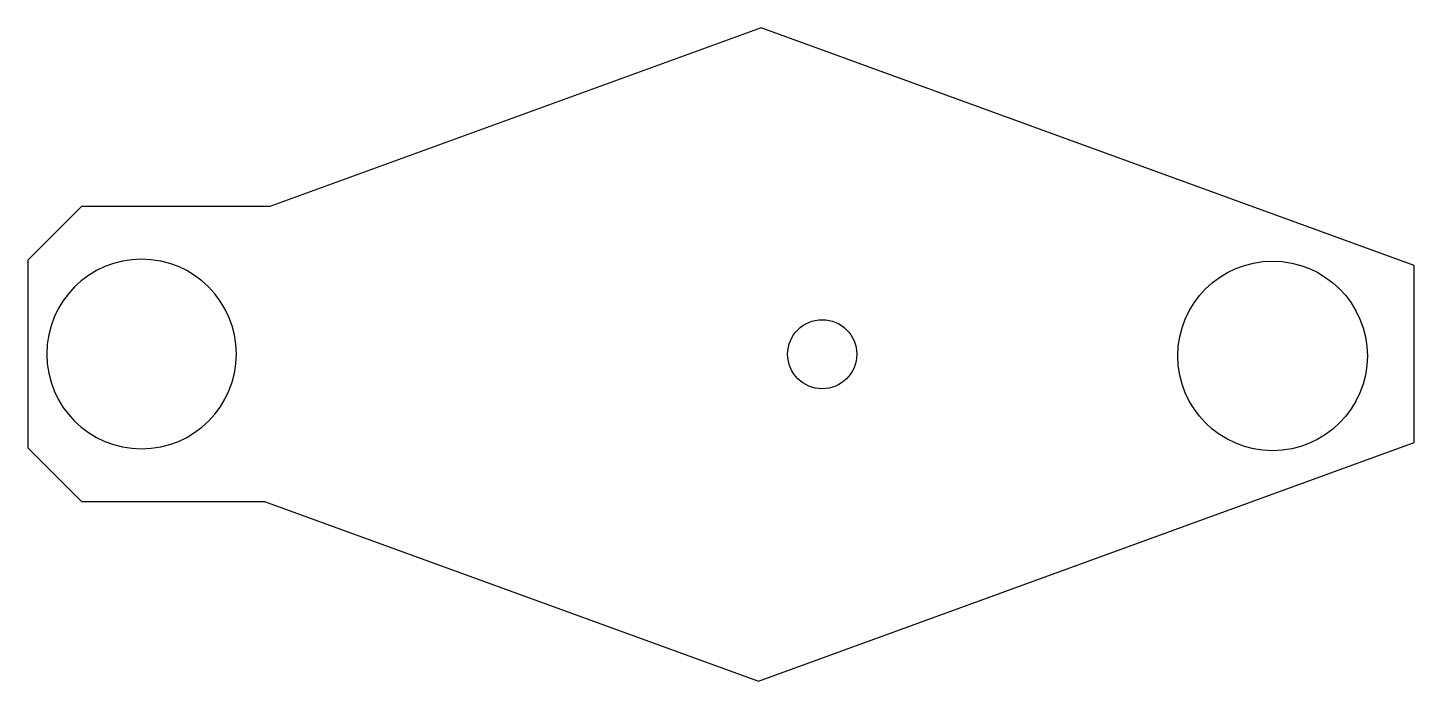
# Model space of a CAD drawing. Header units: millimetres. Extents: x -822.6 to -755.3, y -52.1 to -20.4.
import ezdxf

# ---------------------------------------------------------------- set-up
doc = ezdxf.new("R2010")
doc.units = ezdxf.units.MM
doc.layers.get('0').update_dxf_attribs({"linetype": 'CONTINUOUS'})

msp = doc.modelspace()

# ---------------------------------------------------------------- linework, layer by layer
msp.add_lwpolyline([(-822.583, -40.807), (-819.98, -43.41), (-811.088, -43.41), (-787.119, -52.134), (-755.296, -40.551), (-755.296, -31.954), (-786.991, -20.418), (-810.827, -29.094), (-819.98, -29.094), (-822.583, -31.697)], close=True)
at = {"extrusion": (-7.77156e-16, 0, -1)}
msp.add_circle((817.058, -36.252), 4.6, dxfattribs=at)
for centre, radius in [((-762.171, -36.346), 4.6), ((-784.028, -36.264), 1.678)]:
    msp.add_circle(centre, radius)

doc.saveas('drawing.dxf')
